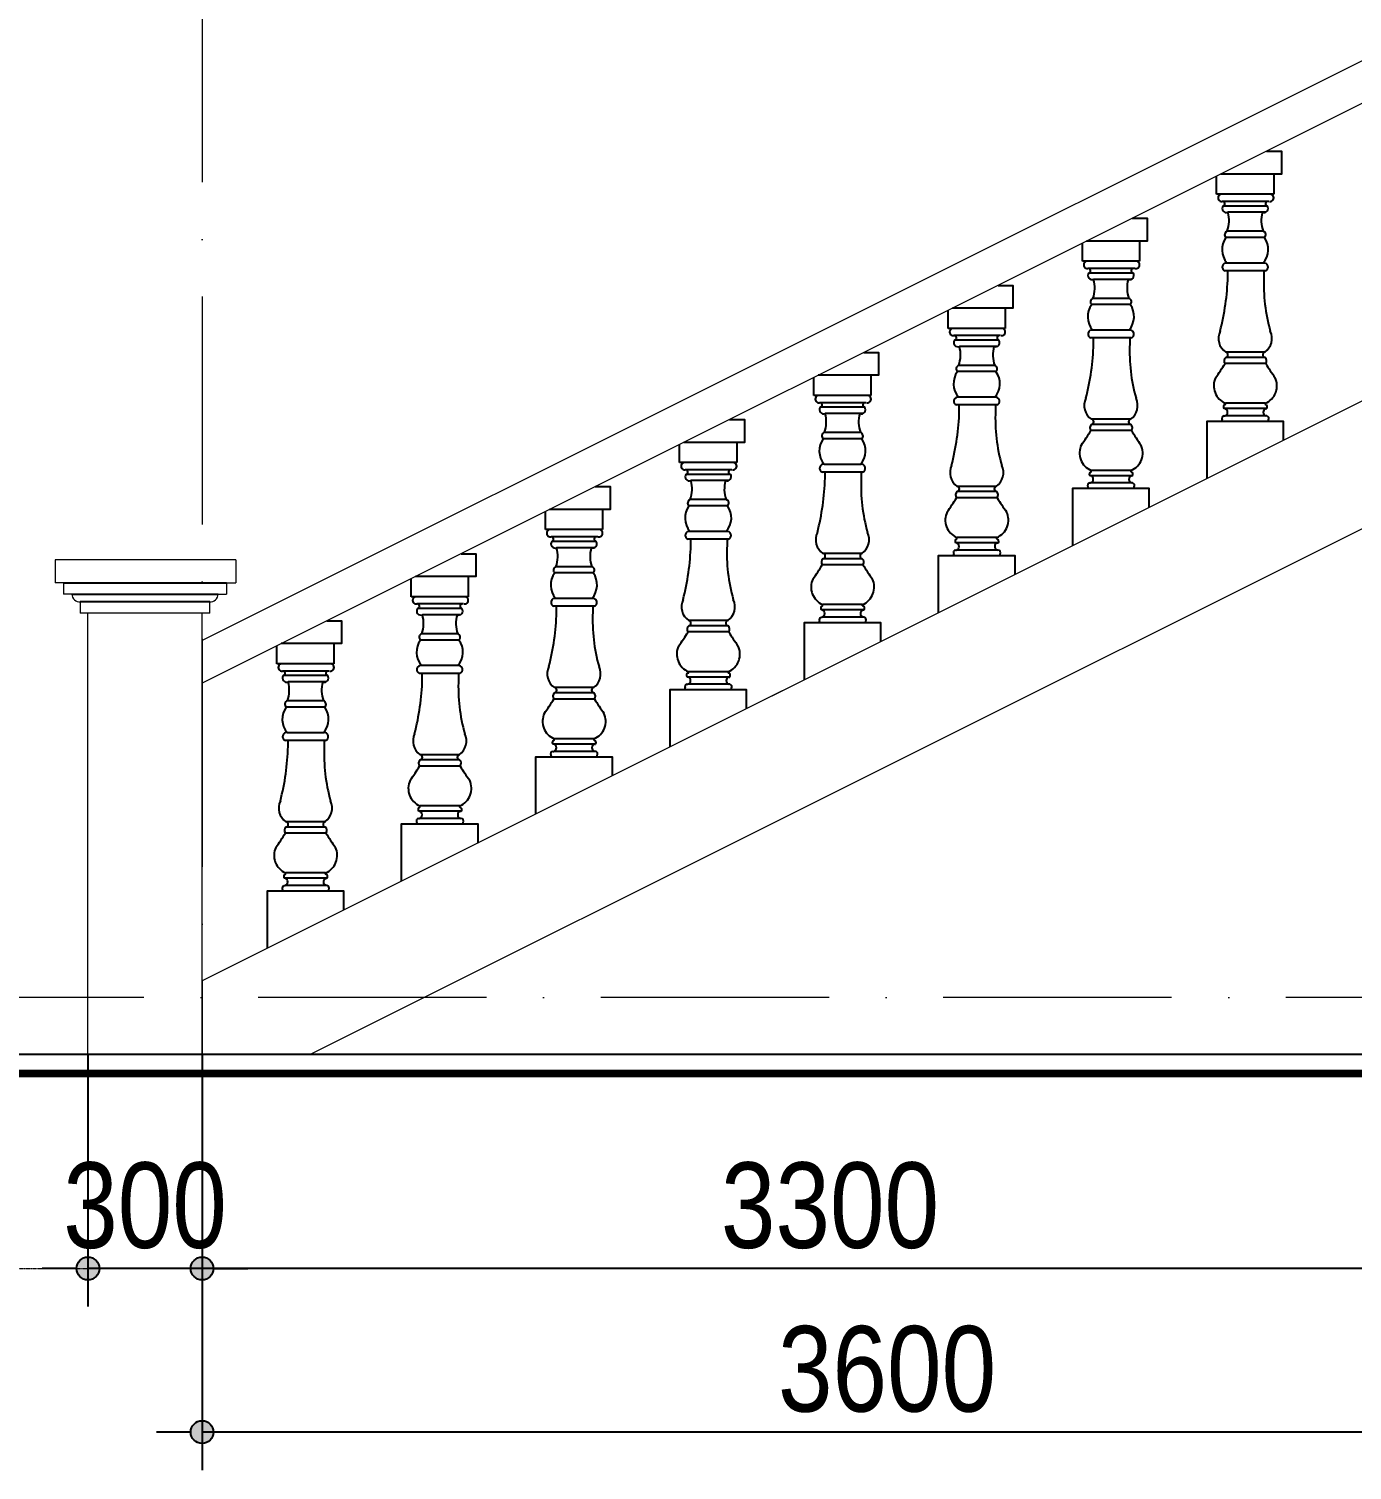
# Model space of a CAD drawing. Header units: millimetres. Extents: x 2593 to 26753, y 1290 to 17825.
# Drawn here: x 5738 to 9216, y 2723 to 6512 of the extents above; entities that cross this region are included whole.
import ezdxf

# ---------------------------------------------------------------- set-up
doc = ezdxf.new("R2010")
doc.units = ezdxf.units.MM
doc.linetypes.add('ACAD_ISO10W100', pattern=[18, 12, -3, 0, -3])
for name, color, linetype in [('DIM', 1, 'Continuous'), ('HATCH', 8, 'Continuous'), ('TUONG', 131, 'Continuous')]:
    doc.layers.add(name, color=color, linetype=linetype)
doc.layers.add('NET-THAY', color=2, linetype='Continuous', lineweight=13)
doc.layers.add('TRUC', color=24, linetype='Continuous', lineweight=0)
doc.styles.add('HEL-CONDENSE', font='')
doc.styles.get("Standard").update_dxf_attribs({"font": 'arial.ttf'})
doc.styles.get('HEL-CONDENSE').set_extended_font_data('VNI-Helve-Condense')
doc.dimstyles.new('D100', dxfattribs={"dimtxt": 225, "dimasz": 1.2, "dimexe": 100, "dimexo": 0, "dimgap": 50, "dimtad": 1, "dimdec": 0, "dimzin": 13, "dimdsep": 46, "dimtxsty": 'HEL-CONDENSE', "dimblk": 'D50', "dimcen": 0, "dimclrd": 1, "dimclre": 1, "dimclrt": 7, "dimadec": 0, "dimazin": 0, "dimtfac": 1, "dimtdec": 0, "dimtmove": 0, "dimatfit": 3, "dimldrblk": 'D50', "dimfxl": 1, "dimtolj": 1, "dimtzin": 13, "dimarcsym": 0})
doc.dimstyles.get("Standard").update_dxf_attribs({"dimtxt": 0.18, "dimasz": 0.18, "dimexe": 0.18, "dimexo": 0.0625, "dimgap": 0.09, "dimtad": 0, "dimtih": 1, "dimtoh": 1, "dimdec": 4, "dimzin": 0, "dimdsep": 46, "dimtxsty": 'Standard', "dimcen": 0.09, "dimadec": 0, "dimazin": 0, "dimtfac": 1, "dimtdec": 4, "dimtofl": 0, "dimtmove": 0, "dimatfit": 3, "dimfxl": 1, "dimtolj": 1, "dimtzin": 0, "dimarcsym": 0})

# ---------------------------------------------------------------- blocks, each defined once
blk = doc.blocks.new('D50')
at = {"layer": 'DIM'}
blk.add_hatch(color=256, dxfattribs=at).paths.add_polyline_path([(25, 0, 1), (-25, 0, 1)])
blk.add_line((25, 0), (100, 0), dxfattribs=at)
blk.add_circle((0, 0), 25, dxfattribs=at)
blk = doc.blocks.new('*D82')
at = {"layer": 'DEFPOINTS', "color": 0, "transparency": 16777216}
for p in [(6193.7, 3252.9), (9793.7, 3252.9), (6193.7, 2822.7)]:
    blk.add_point(p, dxfattribs=at)
at = {"layer": 'DIM', "color": 1, "lineweight": -2, "transparency": 16777216}
for p, q in [((6193.7, 3252.9), (6193.7, 2722.7)), ((9793.7, 3252.9), (9793.7, 2722.7)), ((9792.5, 2822.7), (6194.9, 2822.7))]:
    blk.add_line(p, q, dxfattribs=at)
at = {"layer": 'DIM', "color": 1, "lineweight": -2, "transparency": 16777216, "xscale": 1.199999999999999, "yscale": 1.199999999999999, "zscale": 1.199999999999999, "rotation": 180}
blk.add_blockref('D50', (6193.7, 2822.7), dxfattribs=at)
at = {"layer": 'DIM', "color": 1, "lineweight": -2, "transparency": 16777216, "xscale": 1.199999999999999, "yscale": 1.199999999999999, "zscale": 1.199999999999999}
blk.add_blockref('D50', (9793.7, 2822.7), dxfattribs=at)
at = {"layer": 'DIM', "color": 7, "transparency": 16777216, "insert": (7993.7, 2987.6), "char_height": 225, "attachment_point": 5, "style": 'HEL-CONDENSE'}
blk.add_mtext('\\A1;3600', dxfattribs=at)
blk = doc.blocks.new('*D131')
at = {"layer": 'DEFPOINTS', "color": 0, "linetype": 'Continuous', "transparency": 16777216}
for p in [(6193.7, 3815.8), (9493.7, 3815.8), (6193.7, 3252.9)]:
    blk.add_point(p, dxfattribs=at)
at = {"layer": 'DIM', "color": 1, "linetype": 'Continuous', "lineweight": -2, "transparency": 16777216}
for p, q in [((6193.7, 3815.8), (6193.7, 3152.9)), ((9493.7, 3815.8), (9493.7, 3152.9)), ((9492.5, 3252.9), (6194.9, 3252.9))]:
    blk.add_line(p, q, dxfattribs=at)
at = {"layer": 'DIM', "color": 1, "linetype": 'Continuous', "lineweight": -2, "transparency": 16777216, "xscale": 1.199999999999999, "yscale": 1.199999999999999, "zscale": 1.199999999999999, "rotation": 180}
blk.add_blockref('D50', (6193.7, 3252.9), dxfattribs=at)
at = {"layer": 'DIM', "color": 1, "linetype": 'Continuous', "lineweight": -2, "transparency": 16777216, "xscale": 1.199999999999999, "yscale": 1.199999999999999, "zscale": 1.199999999999999}
blk.add_blockref('D50', (9493.7, 3252.9), dxfattribs=at)
at = {"layer": 'DIM', "color": 7, "linetype": 'Continuous', "transparency": 16777216, "insert": (7843.7, 3417.8), "char_height": 225, "attachment_point": 5, "style": 'HEL-CONDENSE'}
blk.add_mtext('\\A1;3300', dxfattribs=at)
blk = doc.blocks.new('*D132')
at = {"layer": 'DEFPOINTS', "color": 0, "linetype": 'Continuous', "transparency": 16777216}
for p in [(5893.7, 3815.8), (6193.7, 3815.8), (5893.7, 3252.9)]:
    blk.add_point(p, dxfattribs=at)
at = {"layer": 'DIM', "color": 1, "linetype": 'Continuous', "lineweight": -2, "transparency": 16777216}
for p, q in [((5893.7, 3815.8), (5893.7, 3152.9)), ((6193.7, 3815.8), (6193.7, 3152.9)), ((6192.5, 3252.9), (5894.9, 3252.9))]:
    blk.add_line(p, q, dxfattribs=at)
at = {"layer": 'DIM', "color": 1, "linetype": 'Continuous', "lineweight": -2, "transparency": 16777216, "xscale": 1.199999999999999, "yscale": 1.199999999999999, "zscale": 1.199999999999999, "rotation": 180}
blk.add_blockref('D50', (5893.7, 3252.9), dxfattribs=at)
at = {"layer": 'DIM', "color": 1, "linetype": 'Continuous', "lineweight": -2, "transparency": 16777216, "xscale": 1.199999999999999, "yscale": 1.199999999999999, "zscale": 1.199999999999999}
blk.add_blockref('D50', (6193.7, 3252.9), dxfattribs=at)
at = {"layer": 'DIM', "color": 7, "linetype": 'Continuous', "transparency": 16777216, "insert": (6043.7, 3417.8), "char_height": 225, "attachment_point": 5, "style": 'HEL-CONDENSE'}
blk.add_mtext('\\A1;300', dxfattribs=at)

msp = doc.modelspace()

# ---------------------------------------------------------------- linework, layer by layer
at = {"layer": 'HATCH', "ltscale": 100}
for p, q in [((8859.795, 6077.454), (8859.795, 6125.074)), ((9009.795, 6130.571), (9009.795, 6077.454)), ((8874.485, 6077.454), (8859.795, 6077.454)), ((8998.844, 6077.454), (8875.255, 6077.454)), ((9009.795, 6077.454), (8998.844, 6077.454)), ((8997.15, 6058.496), (8874.95, 6058.496)), ((8993.238, 6046.402), (8876.352, 6046.402)), ((8987.999, 6029.88), (8889.331, 6029.88)), ((8657.009, 5954.178), (8657.009, 5901.061)), ((8985.34, 5963.736), (8884.25, 5963.736)), ((8982.166, 5979.992), (8887.424, 5979.992)), ((8507.009, 5901.061), (8507.009, 5948.681)), ((8521.698, 5901.061), (8507.009, 5901.061)), ((8644.364, 5882.103), (8522.163, 5882.103)), ((8646.058, 5901.061), (8522.469, 5901.061)), ((8657.009, 5901.061), (8646.058, 5901.061)), ((8882.107, 5876.047), (8882.107, 5876.047)), ((8889.107, 5860.11), (8889.107, 5876.047)), ((8984.222, 5876.047), (8984.222, 5860.11)), ((8987.483, 5876.047), (8987.483, 5876.047)), ((8987.483, 5876.047), (8987.483, 5876.047)), ((8640.452, 5870.009), (8523.565, 5870.009)), ((8635.213, 5853.487), (8536.545, 5853.487)), ((8629.379, 5803.599), (8534.638, 5803.599)), ((8154.223, 5724.668), (8154.223, 5772.288)), ((8304.223, 5777.785), (8304.223, 5724.668)), ((8632.554, 5787.343), (8531.464, 5787.343)), ((8168.912, 5724.668), (8154.223, 5724.668)), ((8293.271, 5724.668), (8169.683, 5724.668)), ((8304.223, 5724.668), (8293.271, 5724.668)), ((8291.578, 5705.71), (8169.377, 5705.71)), ((8287.666, 5693.616), (8170.779, 5693.616)), ((8529.321, 5699.654), (8529.321, 5699.654)), ((8536.321, 5683.717), (8536.321, 5699.654)), ((8631.435, 5699.654), (8631.435, 5683.717)), ((8634.697, 5699.654), (8634.697, 5699.654)), ((8634.697, 5699.654), (8634.697, 5699.654)), ((8282.427, 5677.094), (8183.758, 5677.094)), ((8279.768, 5610.95), (8178.678, 5610.95)), ((8276.593, 5627.206), (8181.852, 5627.206)), ((7801.436, 5548.275), (7801.436, 5595.895)), ((7951.436, 5601.392), (7951.436, 5548.275)), ((7816.126, 5548.275), (7801.436, 5548.275)), ((7940.485, 5548.275), (7816.897, 5548.275)), ((7951.436, 5548.275), (7940.485, 5548.275)), ((7938.792, 5529.317), (7816.591, 5529.317)), ((7934.88, 5517.223), (7817.993, 5517.223)), ((7929.64, 5500.701), (7830.972, 5500.701)), ((8176.534, 5523.261), (8176.534, 5523.261)), ((8183.534, 5507.324), (8183.534, 5523.261)), ((8278.649, 5523.261), (8278.649, 5507.324)), ((8281.911, 5523.261), (8281.911, 5523.261)), ((8281.911, 5523.261), (8281.911, 5523.261)), ((8881.506, 5513.627), (8879.236, 5513.627)), ((8989.084, 5513.627), (8881.506, 5513.627)), ((8882.726, 5524.138), (8882.726, 5527.642)), ((8987.864, 5527.642), (8882.726, 5527.642)), ((8987.864, 5524.138), (8987.864, 5527.642)), ((8989.084, 5513.627), (8991.354, 5513.627)), ((8834.795, 5480.573), (9034.795, 5480.573)), ((8874.533, 5481.346), (8874.533, 5484.101)), ((8879.236, 5494.612), (8881.506, 5494.612)), ((8989.038, 5494.612), (8881.506, 5494.612)), ((8991.354, 5494.612), (8989.084, 5494.612)), ((8996.057, 5480.573), (8996.057, 5484.101)), ((9034.795, 5480.573), (9034.795, 5429.95)), ((7448.65, 5371.882), (7448.65, 5419.501)), ((7598.65, 5424.999), (7598.65, 5371.882)), ((7926.981, 5434.557), (7825.891, 5434.557)), ((7923.807, 5450.813), (7829.066, 5450.813)), ((7463.34, 5371.882), (7448.65, 5371.882)), ((7586.006, 5352.924), (7463.805, 5352.924)), ((7587.699, 5371.882), (7464.11, 5371.882)), ((7598.65, 5371.882), (7587.699, 5371.882)), ((7823.748, 5346.868), (7823.748, 5346.868)), ((7830.748, 5330.93), (7830.748, 5346.868)), ((7925.863, 5346.868), (7925.863, 5330.93)), ((7929.125, 5346.868), (7929.125, 5346.868)), ((7929.125, 5346.868), (7929.125, 5346.868)), ((8529.939, 5347.745), (8529.939, 5351.249)), ((8635.078, 5351.249), (8529.939, 5351.249)), ((8635.078, 5347.745), (8635.078, 5351.249)), ((7582.093, 5340.83), (7465.207, 5340.83)), ((7576.854, 5324.308), (7478.186, 5324.308)), ((8521.747, 5304.953), (8521.747, 5307.707)), ((8528.72, 5337.234), (8526.45, 5337.234)), ((8526.45, 5318.218), (8528.72, 5318.218)), ((8636.298, 5337.234), (8528.72, 5337.234)), ((8636.252, 5318.218), (8528.72, 5318.218)), ((8636.298, 5337.234), (8638.567, 5337.234)), ((8638.567, 5318.218), (8636.298, 5318.218)), ((8643.271, 5304.18), (8643.271, 5307.707)), ((7571.021, 5274.42), (7476.279, 5274.42)), ((8482.009, 5304.18), (8682.009, 5304.18)), ((8682.009, 5304.18), (8682.009, 5253.557)), ((7095.864, 5195.489), (7095.864, 5243.108)), ((7245.864, 5248.606), (7245.864, 5195.489)), ((7574.195, 5258.164), (7473.105, 5258.164)), ((7110.554, 5195.489), (7095.864, 5195.489)), ((7234.913, 5195.489), (7111.324, 5195.489)), ((7245.864, 5195.489), (7234.913, 5195.489)), ((7233.22, 5176.531), (7111.019, 5176.531)), ((7229.307, 5164.437), (7112.421, 5164.437)), ((7470.962, 5170.475), (7470.962, 5170.475)), ((7477.962, 5154.537), (7477.962, 5170.475)), ((7573.077, 5170.475), (7573.077, 5154.537)), ((7576.338, 5170.475), (7576.338, 5170.475)), ((7576.338, 5170.475), (7576.338, 5170.475)), ((8175.933, 5160.841), (8173.664, 5160.841)), ((8283.512, 5160.841), (8175.933, 5160.841)), ((8177.153, 5171.352), (8177.153, 5174.856)), ((8282.292, 5174.856), (8177.153, 5174.856)), ((8282.292, 5171.352), (8282.292, 5174.856)), ((8283.512, 5160.841), (8285.781, 5160.841)), ((7224.068, 5147.915), (7125.4, 5147.915)), ((8129.223, 5127.787), (8329.223, 5127.787)), ((8168.961, 5128.56), (8168.961, 5131.314)), ((8173.664, 5141.825), (8175.933, 5141.825)), ((8283.466, 5141.825), (8175.933, 5141.825)), ((8285.781, 5141.825), (8283.512, 5141.825)), ((8290.485, 5127.787), (8290.485, 5131.314)), ((8329.223, 5127.787), (8329.223, 5077.164)), ((7221.409, 5081.771), (7120.319, 5081.771)), ((7218.235, 5098.027), (7123.493, 5098.027)), ((6743.078, 5019.096), (6743.078, 5066.715)), ((6893.078, 5072.213), (6893.078, 5019.096)), ((6757.768, 5019.096), (6743.078, 5019.096)), ((6882.127, 5019.096), (6758.538, 5019.096)), ((6893.078, 5019.096), (6882.127, 5019.096)), ((6880.433, 5000.137), (6758.233, 5000.137)), ((6876.521, 4988.044), (6759.635, 4988.044)), ((6871.282, 4971.522), (6772.614, 4971.522)), ((7118.176, 4994.082), (7118.176, 4994.082)), ((7125.176, 4978.144), (7125.176, 4994.082)), ((7220.291, 4994.082), (7220.291, 4978.144)), ((7223.552, 4994.082), (7223.552, 4994.082)), ((7223.552, 4994.082), (7223.552, 4994.082)), ((7823.147, 4984.448), (7820.878, 4984.448)), ((7820.878, 4965.432), (7823.147, 4965.432)), ((7930.726, 4984.448), (7823.147, 4984.448)), ((7930.68, 4965.432), (7823.147, 4965.432)), ((7824.367, 4994.959), (7824.367, 4998.463)), ((7929.506, 4998.463), (7824.367, 4998.463)), ((7929.506, 4994.959), (7929.506, 4998.463)), ((7930.726, 4984.448), (7932.995, 4984.448)), ((7932.995, 4965.432), (7930.726, 4965.432)), ((7776.436, 4951.394), (7976.436, 4951.394)), ((7816.175, 4952.167), (7816.175, 4954.921)), ((7937.698, 4951.394), (7937.698, 4954.921)), ((7976.436, 4951.394), (7976.436, 4900.771)), ((6390.292, 4842.703), (6390.292, 4890.322)), ((6540.292, 4895.82), (6540.292, 4842.703)), ((6868.623, 4905.378), (6767.533, 4905.378)), ((6865.449, 4921.633), (6770.707, 4921.633)), ((6404.981, 4842.703), (6390.292, 4842.703)), ((6527.647, 4823.744), (6405.446, 4823.744)), ((6529.341, 4842.703), (6405.752, 4842.703)), ((6540.292, 4842.703), (6529.341, 4842.703)), ((6765.39, 4817.689), (6765.39, 4817.689)), ((6772.39, 4801.751), (6772.39, 4817.689)), ((6867.505, 4817.689), (6867.505, 4801.751)), ((6870.766, 4817.689), (6870.766, 4817.689)), ((6870.766, 4817.689), (6870.766, 4817.689)), ((7471.581, 4818.566), (7471.581, 4822.07)), ((7576.72, 4822.07), (7471.581, 4822.07)), ((7576.72, 4818.566), (7576.72, 4822.07)), ((6523.735, 4811.651), (6406.849, 4811.651)), ((6518.496, 4795.128), (6419.828, 4795.128)), ((7423.65, 4775.001), (7623.65, 4775.001)), ((7463.388, 4775.773), (7463.388, 4778.528)), ((7470.361, 4808.055), (7468.092, 4808.055)), ((7468.092, 4789.039), (7470.361, 4789.039)), ((7577.94, 4808.055), (7470.361, 4808.055)), ((7577.893, 4789.039), (7470.361, 4789.039)), ((7577.94, 4808.055), (7580.209, 4808.055)), ((7580.209, 4789.039), (7577.94, 4789.039)), ((7584.912, 4775.001), (7584.912, 4778.528)), ((7623.65, 4775.001), (7623.65, 4724.378)), ((6512.663, 4745.24), (6417.921, 4745.24)), ((6515.837, 4728.985), (6414.747, 4728.985)), ((6412.604, 4641.296), (6412.604, 4641.296)), ((6419.604, 4625.358), (6419.604, 4641.296)), ((6514.718, 4641.296), (6514.718, 4625.358)), ((6517.98, 4641.296), (6517.98, 4641.296)), ((6517.98, 4641.296), (6517.98, 4641.296)), ((7117.575, 4631.662), (7115.306, 4631.662)), ((7225.153, 4631.662), (7117.575, 4631.662)), ((7118.795, 4642.173), (7118.795, 4645.677)), ((7223.934, 4645.677), (7118.795, 4645.677)), ((7223.934, 4642.173), (7223.934, 4645.677)), ((7225.153, 4631.662), (7227.423, 4631.662)), ((7070.864, 4598.608), (7270.864, 4598.608)), ((7110.602, 4599.38), (7110.602, 4602.135)), ((7115.306, 4612.646), (7117.575, 4612.646)), ((7225.107, 4612.646), (7117.575, 4612.646)), ((7227.423, 4612.646), (7225.153, 4612.646)), ((7232.126, 4598.608), (7232.126, 4602.135)), ((7270.864, 4598.608), (7270.864, 4547.985)), ((6764.789, 4455.269), (6762.52, 4455.269)), ((6762.52, 4436.253), (6764.789, 4436.253)), ((6872.367, 4455.269), (6764.789, 4455.269)), ((6872.321, 4436.253), (6764.789, 4436.253)), ((6766.009, 4465.78), (6766.009, 4469.284)), ((6871.147, 4469.284), (6766.009, 4469.284)), ((6871.147, 4465.78), (6871.147, 4469.284)), ((6872.367, 4455.269), (6874.637, 4455.269)), ((6874.637, 4436.253), (6872.367, 4436.253)), ((6718.078, 4422.215), (6918.078, 4422.215)), ((6757.816, 4422.987), (6757.816, 4425.742)), ((6879.34, 4422.215), (6879.34, 4425.742)), ((6918.078, 4422.215), (6918.078, 4371.592)), ((6413.222, 4289.387), (6413.222, 4292.89)), ((6518.361, 4292.89), (6413.222, 4292.89)), ((6518.361, 4289.387), (6518.361, 4292.89)), ((6365.292, 4245.822), (6565.292, 4245.822)), ((6405.03, 4246.594), (6405.03, 4249.349)), ((6412.003, 4278.876), (6409.733, 4278.876)), ((6409.733, 4259.86), (6412.003, 4259.86)), ((6519.581, 4278.876), (6412.003, 4278.876)), ((6519.535, 4259.86), (6412.003, 4259.86)), ((6519.581, 4278.876), (6521.85, 4278.876)), ((6521.85, 4259.86), (6519.581, 4259.86)), ((6526.554, 4245.822), (6526.554, 4249.349)), ((6565.292, 4245.822), (6565.292, 4195.198))]:
    msp.add_line(p, q, dxfattribs=at)
at = {"layer": 'HATCH'}
for p, q in [((8987.483, 5876.047), (8882.107, 5876.047)), ((8982.056, 5896.352), (8887.534, 5896.352)), ((8889.107, 5860.11), (8889.107, 5860.11)), ((8634.697, 5699.654), (8529.321, 5699.654)), ((8629.269, 5719.959), (8534.748, 5719.959)), ((8536.321, 5683.717), (8536.321, 5683.717)), ((8987.04, 5662.145), (8883.55, 5662.145)), ((8987.04, 5648.351), (8883.55, 5648.351)), ((8988.656, 5632.214), (8881.934, 5632.214)), ((8276.483, 5543.565), (8181.962, 5543.565)), ((8281.911, 5523.261), (8176.534, 5523.261)), ((8183.534, 5507.324), (8183.534, 5507.324)), ((8634.253, 5485.752), (8530.764, 5485.752)), ((8634.253, 5471.958), (8530.764, 5471.958)), ((8635.87, 5455.82), (8529.148, 5455.82)), ((7929.125, 5346.868), (7823.748, 5346.868)), ((7923.697, 5367.172), (7829.176, 5367.172)), ((7830.748, 5330.93), (7830.748, 5330.93)), ((8281.467, 5309.359), (8177.978, 5309.359)), ((8283.083, 5279.427), (8176.362, 5279.427)), ((8281.467, 5295.565), (8177.978, 5295.565)), ((7576.338, 5170.475), (7470.962, 5170.475)), ((7570.911, 5190.779), (7476.39, 5190.779)), ((7477.962, 5154.537), (7477.962, 5154.537)), ((7928.681, 5132.966), (7825.192, 5132.966)), ((7928.681, 5119.172), (7825.192, 5119.172)), ((7930.297, 5103.034), (7823.576, 5103.034)), ((7218.125, 5014.386), (7123.603, 5014.386)), ((7223.552, 4994.082), (7118.176, 4994.082)), ((7125.176, 4978.144), (7125.176, 4978.144)), ((7577.511, 4926.641), (7470.79, 4926.641)), ((7575.895, 4956.573), (7472.406, 4956.573)), ((7575.895, 4942.779), (7472.406, 4942.779)), ((6870.766, 4817.689), (6765.39, 4817.689)), ((6865.339, 4837.993), (6770.817, 4837.993)), ((6772.39, 4801.751), (6772.39, 4801.751)), ((7223.109, 4780.18), (7119.62, 4780.18)), ((7224.725, 4750.248), (7118.004, 4750.248)), ((7223.109, 4766.386), (7119.62, 4766.386)), ((6512.552, 4661.6), (6418.031, 4661.6)), ((6517.98, 4641.296), (6412.604, 4641.296)), ((6419.604, 4625.358), (6419.604, 4625.358)), ((6870.323, 4603.787), (6766.833, 4603.787)), ((6870.323, 4589.993), (6766.833, 4589.993)), ((6871.939, 4573.855), (6765.217, 4573.855)), ((6519.153, 4397.462), (6412.431, 4397.462)), ((6517.536, 4427.394), (6414.047, 4427.394)), ((6517.536, 4413.6), (6414.047, 4413.6))]:
    msp.add_line(p, q, dxfattribs=at)
at = {"layer": 'HATCH', "linetype": 'Continuous'}
for p, q in [((5829.676, 5055.784), (6257.676, 5055.784)), ((5851.676, 5025.784), (6235.676, 5025.784)), ((6213.676, 5005.784), (5873.676, 5005.784))]:
    msp.add_line(p, q, dxfattribs=at)
at = {"layer": 'HATCH', "ltscale": 100}
for points in [[(8990.789, 6190.571), (9029.794, 6190.571), (9029.794, 6130.571), (8870.789, 6130.571)], [(8638.003, 6014.178), (8677.008, 6014.178), (8677.008, 5954.178), (8518.003, 5954.178)], [(8285.217, 5837.785), (8324.222, 5837.785), (8324.222, 5777.785), (8165.217, 5777.785)], [(7932.431, 5661.392), (7971.436, 5661.392), (7971.436, 5601.392), (7812.431, 5601.392)], [(7579.645, 5484.999), (7618.65, 5484.999), (7618.65, 5424.999), (7459.645, 5424.999)], [(8834.795, 5329.95), (8834.795, 5480.573), (9034.795, 5480.573), (9034.795, 5429.95)], [(7226.859, 5308.606), (7265.864, 5308.606), (7265.864, 5248.606), (7106.859, 5248.606)], [(8482.009, 5153.557), (8482.009, 5304.18), (8682.009, 5304.18), (8682.009, 5253.557)], [(6874.073, 5132.213), (6913.077, 5132.213), (6913.077, 5072.213), (6754.073, 5072.213)], [(8129.223, 4977.164), (8129.223, 5127.787), (8329.223, 5127.787), (8329.223, 5077.164)], [(6521.286, 4955.82), (6560.291, 4955.82), (6560.291, 4895.82), (6401.286, 4895.82)], [(7776.436, 4800.771), (7776.436, 4951.394), (7976.436, 4951.394), (7976.436, 4900.771)], [(7423.65, 4624.378), (7423.65, 4775.001), (7623.65, 4775.001), (7623.65, 4724.378)], [(7070.864, 4447.985), (7070.864, 4598.608), (7270.864, 4598.608), (7270.864, 4547.985)], [(6718.078, 4271.592), (6718.078, 4422.215), (6918.078, 4422.215), (6918.078, 4371.592)], [(6365.292, 4095.198), (6365.292, 4245.822), (6565.292, 4245.822), (6565.292, 4195.198)]]:
    msp.add_lwpolyline(points, dxfattribs=at)
for centre, radius, start, end in [((8872.989, 6067.966), 9.605, 81.040631, 278.959369), ((9000.34, 6067.966), 9.605, 261.040631, 98.959369), ((8885.461, 6040.199), 11.021, 145.744992, 290.557589), ((8875.395, 6052.437), 6.11, 279.007448, 98.571037), ((8813.153, 6007.811), 79.31, 339.466044, 16.156511), ((9056.437, 6007.811), 79.31, 163.843489, 200.533956), ((8984.129, 6040.199), 11.021, 249.442411, 34.255008), ((8994.195, 6052.437), 6.11, 81.428963, 260.992552), ((8928.722, 5931.736), 54.789, 144.262557, 219.808496), ((8890.081, 5971.035), 9.342, 106.5212, 231.380323), ((8941.993, 5932.077), 53.677, 318.275356, 36.14377), ((8979.509, 5971.035), 9.342, 308.619677, 73.4788), ((8520.203, 5891.573), 9.605, 81.040631, 278.959369), ((8522.609, 5876.044), 6.11, 279.007448, 98.571037), ((8641.408, 5876.044), 6.11, 81.428963, 260.992552), ((8647.553, 5891.573), 9.605, 261.040631, 98.959369), ((8885.101, 5886.125), 10.513, 76.617422, 253.451061), ((8984.489, 5886.125), 10.513, 286.548939, 103.382578), ((8532.675, 5863.806), 11.021, 145.744992, 290.557589), ((8460.367, 5831.418), 79.31, 339.466044, 16.156511), ((8703.651, 5831.418), 79.31, 163.843489, 200.533956), ((8631.343, 5863.806), 11.021, 249.442411, 34.255008), ((8237.795, 5879.49), 651.6, 345.581319, 358.295588), ((9431.731, 5839.395), 447.989, 177.349759, 195.823706), ((8537.295, 5794.642), 9.342, 106.5212, 231.380323), ((8626.723, 5794.642), 9.342, 308.619677, 73.4788), ((8575.936, 5755.343), 54.789, 144.262557, 219.808496), ((8589.207, 5755.684), 53.677, 318.275356, 36.14377), ((8167.416, 5715.18), 9.605, 81.040631, 278.959369), ((8294.767, 5715.18), 9.605, 261.040631, 98.959369), ((8179.888, 5687.413), 11.021, 145.744992, 290.557589), ((8169.823, 5699.651), 6.11, 279.007448, 98.571037), ((8278.557, 5687.413), 11.021, 249.442411, 34.255008), ((8288.622, 5699.651), 6.11, 81.428963, 260.992552), ((8532.315, 5709.731), 10.513, 76.617422, 253.451061), ((8631.703, 5709.731), 10.513, 286.548939, 103.382578), ((8908.161, 5698.205), 43.657, 154.152613, 235.686764), ((8961.429, 5698.205), 43.657, 304.313236, 25.847387), ((8107.58, 5655.025), 79.31, 339.466044, 16.156511), ((8350.865, 5655.025), 79.31, 163.843489, 200.533956), ((7885.009, 5703.097), 651.6, 345.581319, 358.295588), ((9078.945, 5663.002), 447.989, 177.349759, 195.823706), ((8890.977, 5639.458), 11.586, 129.862327, 218.700417), ((8882.632, 5655.248), 6.958, 277.583686, 82.416314), ((8987.958, 5655.248), 6.958, 97.583686, 262.416314), ((8979.613, 5639.458), 11.586, 321.299583, 50.137673), ((8223.15, 5578.95), 54.789, 144.262557, 219.808496), ((8184.508, 5618.249), 9.342, 106.5212, 231.380323), ((8236.421, 5579.291), 53.677, 318.275356, 36.14377), ((8273.937, 5618.249), 9.342, 308.619677, 73.4788), ((8429.638, 5906.876), 529.161, 323.871034, 328.731295), ((9440.952, 5906.876), 529.161, 211.268705, 216.128966), ((8902.147, 5573.588), 49.882, 154.732845, 247.086312), ((8968.443, 5573.588), 49.882, 292.913688, 25.267155), ((7814.63, 5538.787), 9.605, 81.040631, 278.959369), ((7941.981, 5538.787), 9.605, 261.040631, 98.959369), ((8179.529, 5533.338), 10.513, 76.617422, 253.451061), ((8278.916, 5533.338), 10.513, 286.548939, 103.382578), ((8555.375, 5521.812), 43.657, 154.152613, 235.686764), ((8608.643, 5521.812), 43.657, 304.313236, 25.847387), ((7827.102, 5511.02), 11.021, 145.744992, 290.557589), ((7817.037, 5523.257), 6.11, 279.007448, 98.571037), ((7754.794, 5478.632), 79.31, 339.466044, 16.156511), ((7998.078, 5478.632), 79.31, 163.843489, 200.533956), ((7925.77, 5511.02), 11.021, 249.442411, 34.255008), ((7935.836, 5523.257), 6.11, 81.428963, 260.992552), ((7532.223, 5526.704), 651.6, 345.581319, 358.295588), ((8726.159, 5486.609), 447.989, 177.349759, 195.823706), ((8884.247, 5517.799), 6.519, 103.492344, 219.781058), ((8878.551, 5504.119), 9.956, 287.261156, 72.738844), ((8992.039, 5504.119), 9.956, 107.261156, 252.738844), ((8986.343, 5517.799), 6.519, 320.218942, 76.507656), ((8538.19, 5463.065), 11.586, 129.862327, 218.700417), ((8529.846, 5478.855), 6.958, 277.583686, 82.416314), ((8635.172, 5478.855), 6.958, 97.583686, 262.416314), ((8626.827, 5463.065), 11.586, 321.299583, 50.137673), ((8880.394, 5487.786), 6.923, 99.626037, 212.158594), ((8990.196, 5487.786), 6.923, 327.841406, 80.373963), ((7870.363, 5402.557), 54.789, 144.262557, 219.808496), ((7831.722, 5441.856), 9.342, 106.5212, 231.380323), ((7883.635, 5402.897), 53.677, 318.275356, 36.14377), ((7921.151, 5441.856), 9.342, 308.619677, 73.4788), ((8076.852, 5730.483), 529.161, 323.871034, 328.731295), ((9088.166, 5730.483), 529.161, 211.268705, 216.128966), ((8549.361, 5397.195), 49.882, 154.732845, 247.086312), ((8615.657, 5397.195), 49.882, 292.913688, 25.267155), ((7461.844, 5362.394), 9.605, 81.040631, 278.959369), ((7464.25, 5346.864), 6.11, 279.007448, 98.571037), ((7583.05, 5346.864), 6.11, 81.428963, 260.992552), ((7589.195, 5362.394), 9.605, 261.040631, 98.959369), ((7826.743, 5356.945), 10.513, 76.617422, 253.451061), ((7926.13, 5356.945), 10.513, 286.548939, 103.382578), ((8202.588, 5345.419), 43.657, 154.152613, 235.686764), ((8255.857, 5345.419), 43.657, 304.313236, 25.847387), ((8531.46, 5341.406), 6.519, 103.492344, 219.781058), ((8633.557, 5341.406), 6.519, 320.218942, 76.507656), ((7474.316, 5334.627), 11.021, 145.744992, 290.557589), ((7402.008, 5302.239), 79.31, 339.466044, 16.156511), ((7645.292, 5302.239), 79.31, 163.843489, 200.533956), ((7572.984, 5334.627), 11.021, 249.442411, 34.255008), ((7179.437, 5350.311), 651.6, 345.581319, 358.295588), ((8373.373, 5310.216), 447.989, 177.349759, 195.823706), ((8177.06, 5302.462), 6.958, 277.583686, 82.416314), ((8282.386, 5302.462), 6.958, 97.583686, 262.416314), ((8527.608, 5311.393), 6.923, 99.626037, 212.158594), ((8525.765, 5327.726), 9.956, 287.261156, 72.738844), ((8639.252, 5327.726), 9.956, 107.261156, 252.738844), ((8637.41, 5311.393), 6.923, 327.841406, 80.373963), ((7478.936, 5265.463), 9.342, 106.5212, 231.380323), ((7568.364, 5265.463), 9.342, 308.619677, 73.4788), ((7724.065, 5554.09), 529.161, 323.871034, 328.731295), ((8185.404, 5286.672), 11.586, 129.862327, 218.700417), ((8274.041, 5286.672), 11.586, 321.299583, 50.137673), ((8735.38, 5554.09), 529.161, 211.268705, 216.128966), ((7517.577, 5226.163), 54.789, 144.262557, 219.808496), ((7530.849, 5226.504), 53.677, 318.275356, 36.14377), ((8196.575, 5220.802), 49.882, 154.732845, 247.086312), ((8262.871, 5220.802), 49.882, 292.913688, 25.267155), ((7109.058, 5186.001), 9.605, 81.040631, 278.959369), ((7236.409, 5186.001), 9.605, 261.040631, 98.959369), ((7121.53, 5158.234), 11.021, 145.744992, 290.557589), ((7111.464, 5170.471), 6.11, 279.007448, 98.571037), ((7220.198, 5158.234), 11.021, 249.442411, 34.255008), ((7230.264, 5170.471), 6.11, 81.428963, 260.992552), ((6826.651, 5173.918), 651.6, 345.581319, 358.295588), ((7473.956, 5180.552), 10.513, 76.617422, 253.451061), ((7573.344, 5180.552), 10.513, 286.548939, 103.382578), ((8020.586, 5133.823), 447.989, 177.349759, 195.823706), ((7849.802, 5169.026), 43.657, 154.152613, 235.686764), ((7903.07, 5169.026), 43.657, 304.313236, 25.847387), ((8178.674, 5165.013), 6.519, 103.492344, 219.781058), ((8172.979, 5151.333), 9.956, 287.261156, 72.738844), ((8286.466, 5151.333), 9.956, 107.261156, 252.738844), ((8280.771, 5165.013), 6.519, 320.218942, 76.507656), ((7049.222, 5125.846), 79.31, 339.466044, 16.156511), ((7292.506, 5125.846), 79.31, 163.843489, 200.533956), ((7832.618, 5110.279), 11.586, 129.862327, 218.700417), ((7824.274, 5126.069), 6.958, 277.583686, 82.416314), ((7929.599, 5126.069), 6.958, 97.583686, 262.416314), ((7921.255, 5110.279), 11.586, 321.299583, 50.137673), ((8174.822, 5134.999), 6.923, 99.626037, 212.158594), ((8284.623, 5134.999), 6.923, 327.841406, 80.373963), ((7164.791, 5049.77), 54.789, 144.262557, 219.808496), ((7126.15, 5089.07), 9.342, 106.5212, 231.380323), ((7178.062, 5050.111), 53.677, 318.275356, 36.14377), ((7215.578, 5089.07), 9.342, 308.619677, 73.4788), ((7371.279, 5377.697), 529.161, 323.871034, 328.731295), ((8382.594, 5377.697), 529.161, 211.268705, 216.128966), ((7843.788, 5044.409), 49.882, 154.732845, 247.086312), ((7910.085, 5044.409), 49.882, 292.913688, 25.267155), ((6756.272, 5009.608), 9.605, 81.040631, 278.959369), ((6883.623, 5009.608), 9.605, 261.040631, 98.959369), ((7121.17, 5004.159), 10.513, 76.617422, 253.451061), ((7220.558, 5004.159), 10.513, 286.548939, 103.382578), ((7497.016, 4992.633), 43.657, 154.152613, 235.686764), ((7550.284, 4992.633), 43.657, 304.313236, 25.847387), ((6768.744, 4981.841), 11.021, 145.744992, 290.557589), ((6758.678, 4994.078), 6.11, 279.007448, 98.571037), ((6696.436, 4949.452), 79.31, 339.466044, 16.156511), ((6939.72, 4949.452), 79.31, 163.843489, 200.533956), ((6867.412, 4981.841), 11.021, 249.442411, 34.255008), ((6877.478, 4994.078), 6.11, 81.428963, 260.992552), ((6473.865, 4997.525), 651.6, 345.581319, 358.295588), ((7667.8, 4957.43), 447.989, 177.349759, 195.823706), ((7822.036, 4958.606), 6.923, 99.626037, 212.158594), ((7825.888, 4988.62), 6.519, 103.492344, 219.781058), ((7820.193, 4974.94), 9.956, 287.261156, 72.738844), ((7933.68, 4974.94), 9.956, 107.261156, 252.738844), ((7927.985, 4988.62), 6.519, 320.218942, 76.507656), ((7931.837, 4958.606), 6.923, 327.841406, 80.373963), ((7018.493, 5201.304), 529.161, 323.871034, 328.731295), ((7479.832, 4933.886), 11.586, 129.862327, 218.700417), ((7471.487, 4949.676), 6.958, 277.583686, 82.416314), ((7576.813, 4949.676), 6.958, 97.583686, 262.416314), ((7568.469, 4933.886), 11.586, 321.299583, 50.137673), ((8029.808, 5201.304), 529.161, 211.268705, 216.128966), ((6812.005, 4873.377), 54.789, 144.262557, 219.808496), ((6773.364, 4912.677), 9.342, 106.5212, 231.380323), ((6825.276, 4873.718), 53.677, 318.275356, 36.14377), ((6862.792, 4912.677), 9.342, 308.619677, 73.4788), ((7491.002, 4868.016), 49.882, 154.732845, 247.086312), ((7557.298, 4868.016), 49.882, 292.913688, 25.267155), ((6403.486, 4833.215), 9.605, 81.040631, 278.959369), ((6405.892, 4817.685), 6.11, 279.007448, 98.571037), ((6524.692, 4817.685), 6.11, 81.428963, 260.992552), ((6530.836, 4833.215), 9.605, 261.040631, 98.959369), ((6768.384, 4827.766), 10.513, 76.617422, 253.451061), ((6867.772, 4827.766), 10.513, 286.548939, 103.382578), ((7144.23, 4816.239), 43.657, 154.152613, 235.686764), ((7197.498, 4816.239), 43.657, 304.313236, 25.847387), ((7473.102, 4812.227), 6.519, 103.492344, 219.781058), ((7575.199, 4812.227), 6.519, 320.218942, 76.507656), ((6415.958, 4805.448), 11.021, 145.744992, 290.557589), ((6343.65, 4773.059), 79.31, 339.466044, 16.156511), ((6586.934, 4773.059), 79.31, 163.843489, 200.533956), ((6514.626, 4805.448), 11.021, 249.442411, 34.255008), ((6121.078, 4821.132), 651.6, 345.581319, 358.295588), ((7315.014, 4781.037), 447.989, 177.349759, 195.823706), ((7118.701, 4773.283), 6.958, 277.583686, 82.416314), ((7224.027, 4773.283), 6.958, 97.583686, 262.416314), ((7469.25, 4782.213), 6.923, 99.626037, 212.158594), ((7467.407, 4798.547), 9.956, 287.261156, 72.738844), ((7580.894, 4798.547), 9.956, 107.261156, 252.738844), ((7579.051, 4782.213), 6.923, 327.841406, 80.373963), ((6420.578, 4736.284), 9.342, 106.5212, 231.380323), ((6510.006, 4736.284), 9.342, 308.619677, 73.4788), ((6665.707, 5024.91), 529.161, 323.871034, 328.731295), ((7127.046, 4757.492), 11.586, 129.862327, 218.700417), ((7215.683, 4757.492), 11.586, 321.299583, 50.137673), ((7677.021, 5024.91), 529.161, 211.268705, 216.128966), ((6459.219, 4696.984), 54.789, 144.262557, 219.808496), ((6472.49, 4697.325), 53.677, 318.275356, 36.14377), ((7138.216, 4691.623), 49.882, 154.732845, 247.086312), ((7204.512, 4691.623), 49.882, 292.913688, 25.267155), ((6415.598, 4651.373), 10.513, 76.617422, 253.451061), ((6514.986, 4651.373), 10.513, 286.548939, 103.382578), ((5768.292, 4644.739), 651.6, 345.581319, 358.295588), ((6962.228, 4604.644), 447.989, 177.349759, 195.823706), ((6791.444, 4639.846), 43.657, 154.152613, 235.686764), ((6844.712, 4639.846), 43.657, 304.313236, 25.847387), ((7120.316, 4635.834), 6.519, 103.492344, 219.781058), ((7114.621, 4622.154), 9.956, 287.261156, 72.738844), ((7228.108, 4622.154), 9.956, 107.261156, 252.738844), ((7222.413, 4635.834), 6.519, 320.218942, 76.507656), ((6774.26, 4581.099), 11.586, 129.862327, 218.700417), ((6765.915, 4596.89), 6.958, 277.583686, 82.416314), ((6871.241, 4596.89), 6.958, 97.583686, 262.416314), ((6862.896, 4581.099), 11.586, 321.299583, 50.137673), ((7116.463, 4605.82), 6.923, 99.626037, 212.158594), ((7226.265, 4605.82), 6.923, 327.841406, 80.373963), ((6312.921, 4848.517), 529.161, 323.871034, 328.731295), ((7324.235, 4848.517), 529.161, 211.268705, 216.128966), ((6785.43, 4515.23), 49.882, 154.732845, 247.086312), ((6851.726, 4515.23), 49.882, 292.913688, 25.267155), ((6438.658, 4463.453), 43.657, 154.152613, 235.686764), ((6491.926, 4463.453), 43.657, 304.313236, 25.847387), ((6763.677, 4429.427), 6.923, 99.626037, 212.158594), ((6767.53, 4459.44), 6.519, 103.492344, 219.781058), ((6761.834, 4445.761), 9.956, 287.261156, 72.738844), ((6875.322, 4445.761), 9.956, 107.261156, 252.738844), ((6869.626, 4459.44), 6.519, 320.218942, 76.507656), ((6873.479, 4429.427), 6.923, 327.841406, 80.373963), ((5960.135, 4672.124), 529.161, 323.871034, 328.731295), ((6421.473, 4404.706), 11.586, 129.862327, 218.700417), ((6413.129, 4420.497), 6.958, 277.583686, 82.416314), ((6518.455, 4420.497), 6.958, 97.583686, 262.416314), ((6510.11, 4404.706), 11.586, 321.299583, 50.137673), ((6971.449, 4672.124), 529.161, 211.268705, 216.128966), ((6432.644, 4338.837), 49.882, 154.732845, 247.086312), ((6498.94, 4338.837), 49.882, 292.913688, 25.267155), ((6414.743, 4283.047), 6.519, 103.492344, 219.781058), ((6516.84, 4283.047), 6.519, 320.218942, 76.507656), ((6410.891, 4253.034), 6.923, 99.626037, 212.158594), ((6409.048, 4269.368), 9.956, 287.261156, 72.738844), ((6522.535, 4269.368), 9.956, 107.261156, 252.738844), ((6520.693, 4253.034), 6.923, 327.841406, 80.373963)]:
    msp.add_arc(centre, radius, start, end, dxfattribs=at)
at = {"layer": 'NET-THAY'}
for p, q in [((9257.608, 6435.784), (6193.676, 4903.818)), ((9281.215, 6335.784), (6193.676, 4792.014)), ((9246.463, 5535.784), (6193.676, 4009.391)), ((9185.318, 5505.211), (6193.676, 4009.391)), ((6281.94, 5115.784), (5807.676, 5115.784)), ((5807.676, 5115.784), (5807.676, 5055.784)), ((6281.94, 5115.784), (6281.94, 5055.784)), ((5829.676, 5055.784), (5807.676, 5055.784)), ((5829.676, 5055.784), (5829.676, 5025.784)), ((6257.676, 5055.784), (6257.676, 5025.784)), ((6257.676, 5055.784), (6281.94, 5055.784)), ((5851.676, 5025.784), (5829.676, 5025.784)), ((5873.676, 5005.784), (5873.676, 4975.78)), ((6213.676, 4975.78), (6213.676, 5005.784)), ((6235.676, 5025.784), (6257.676, 5025.784)), ((6213.676, 4975.78), (5873.676, 4975.78)), ((5893.676, 3815.784), (5893.676, 4975.78)), ((6193.676, 4039.391), (6193.676, 4975.78)), ((6193.676, 3815.784), (6193.676, 4039.391)), ((6193.676, 3815.784), (6193.676, 4039.391))]:
    msp.add_line(p, q, dxfattribs=at)
msp.add_lwpolyline([(9593.676, 5235.784), (9317.283, 5235.784), (6477.283, 3815.784)], dxfattribs=at)
for centre, start, end in [((5871.739, 5025.753), 179.91109, 275.541532), ((6215.614, 5025.753), 264.458468, 0.08891)]:
    msp.add_arc(centre, 20.063, start, end, dxfattribs=at)
at = {"layer": 'TRUC', "linetype": 'ACAD_ISO10W100', "ltscale": 50}
for p, q in [((6193.676, 17509.965), (6193.676, 3252.907)), ((26743.275, 3965.784), (5673.932, 3965.784))]:
    msp.add_line(p, q, dxfattribs=at)
at = {"layer": 'TRUC', "linetype": 'ACAD_ISO10W100', "ltscale": 0.2}
msp.add_lwpolyline([(26743.275, 17509.965), (5673.932, 17509.965), (5673.932, 3252.907), (26743.275, 3252.907)], close=True, dxfattribs=at)
at = {"layer": 'TUONG'}
msp.add_line((26743.275, 3815.784), (5673.932, 3815.784), dxfattribs=at)
at = {"layer": 'TUONG', "const_width": 20}
msp.add_lwpolyline([(26743.275, 3765.784), (5673.932, 3765.784)], dxfattribs=at)

# ---------------------------------------------------------------- dimensions: what is measured, and where the dimension line sits
at = {"layer": 'DIM', "linetype": 'Continuous'}
dim = msp.add_linear_dim(base=(5893.676, 3252.907), p1=(6193.676, 3815.784), p2=(5893.676, 3815.784), dimstyle='D100', override={"dimtmove": 1}, dxfattribs=at)
dim.commit()
dim.dimension.update_dxf_attribs({"geometry": '*D132', "text_midpoint": (6043.676, 3252.907), "dimtype": 160})
dim = msp.add_linear_dim(base=(6193.676, 3252.907), p1=(9493.676, 3815.784), p2=(6193.676, 3815.784), dimstyle='D100', override={"dimtmove": 1}, dxfattribs=at)
dim.commit()
dim.dimension.update_dxf_attribs({"geometry": '*D131', "text_midpoint": (7843.676, 3417.807)})
at = {"layer": 'DIM'}
dim = msp.add_linear_dim(base=(6193.676, 2822.656), p1=(9793.676, 3252.907), p2=(6193.676, 3252.907), dimstyle='Standard', override={"dimtxt": 225, "dimasz": 1.2, "dimexe": 100, "dimexo": 0, "dimgap": 50, "dimtad": 1, "dimtih": 0, "dimtoh": 0, "dimdec": 2, "dimzin": 13, "dimtxsty": 'HEL-CONDENSE', "dimblk": 'D50', "dimcen": 0, "dimclrd": 1, "dimclre": 1, "dimclrt": 7, "dimtdec": 2, "dimtofl": 1, "dimldrblk": 'D50', "dimtzin": 13}, dxfattribs=at)
dim.commit()
dim.dimension.update_dxf_attribs({"geometry": '*D82', "text_midpoint": (7993.676, 2987.556)})

doc.saveas('drawing.dxf')
